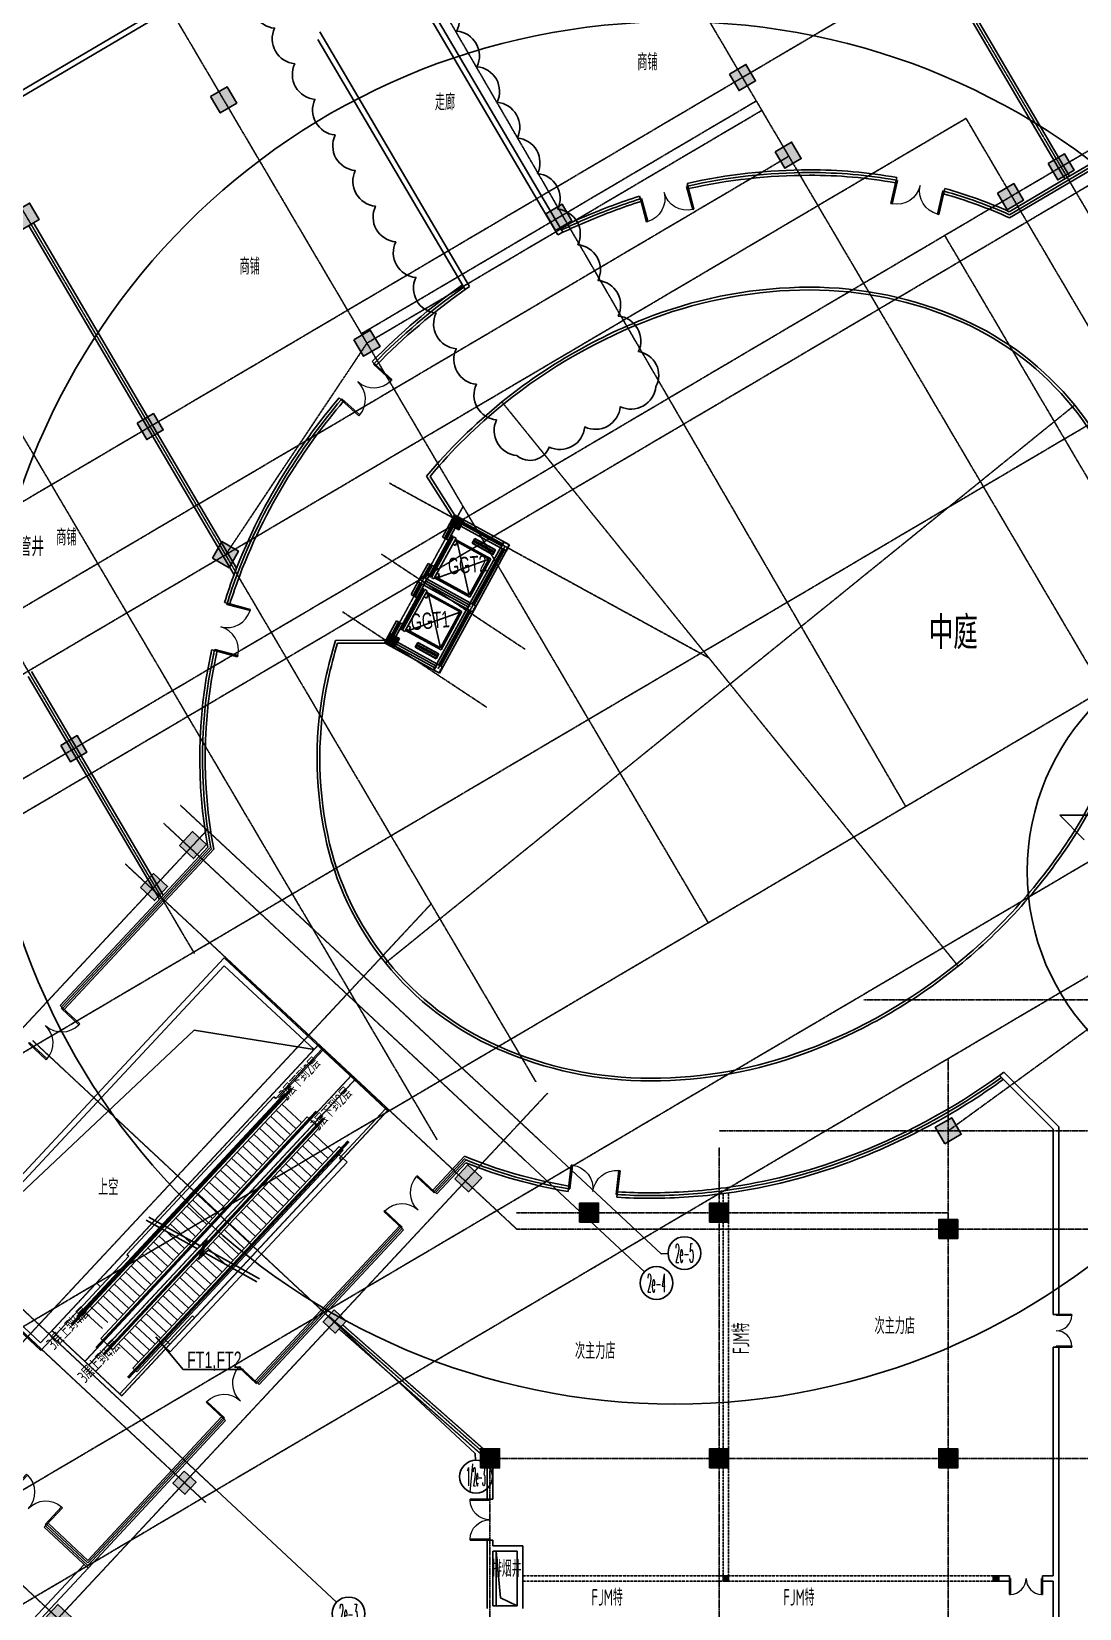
# Model space of a CAD drawing. Header units: metres. Extents: x -605703 to 859526, y 36355 to 746455.
# Drawn here: x -557813 to -519400, y 635216 to 692990 of the extents above; entities that cross this region are included whole.
import ezdxf
from ezdxf.enums import TextEntityAlignment as Align

# ---------------------------------------------------------------- set-up
doc = ezdxf.new("R2010")
doc.units = ezdxf.units.M
doc.linetypes.add('CENTER2', pattern=[2.541, 1.587, -0.318, 0.318, -0.318])
doc.linetypes.add('DASH', pattern=[0.35, 0.25, -0.1])
for name, color, linetype in [('ACS-JZ', 1, 'Continuous'), ('AXIS', 3, 'Continuous'), ('AXIS_TEXT', 7, 'Continuous'), ('COLUMN', 2, 'Continuous'), ('COLUMN1', 2, 'Continuous'), ('DIM_ELEV', 3, 'Continuous'), ('DOTE', 251, 'CENTER2'), ('J-COLUMN', 7, 'Continuous'), ('j-FT', 132, 'Continuous'), ('J-STAIR', 163, 'Continuous'), ('J-TEXT', 7, 'Continuous'), ('j-WINDOW_TEXT', 7, 'Continuous'), ('j-防火卷帘', 66, 'Continuous'), ('PUB_HATCH', 8, 'Continuous'), ('PUB_TEXT', 7, 'Continuous'), ('S-看线', 5, 'Continuous'), ('STAIR', 3, 'Continuous'), ('WALL', 2, 'Continuous'), ('WINDOW', 4, 'Continuous'), ('扶梯', 20, 'Continuous'), ('栏杆', 6, 'Continuous')]:
    doc.layers.add(name, color=color, linetype=linetype)
doc.styles.add('_TCH_AXIS', font='COMPLEX', dxfattribs={"bigfont": 'GBCBIG'})
doc.styles.add('COMPLEX', font='COMPLEX')
doc.styles.add('HZ', font='rs', dxfattribs={"width": 0.8, "bigfont": 'hztxt'})
doc.styles.add('mobin', font='ros.shx', dxfattribs={"width": 0.55, "bigfont": 'hzdf2.shx'})
doc.styles.add('TSSD_NORM', font='Tssdeng.shx', dxfattribs={"width": 0.7, "bigfont": 'hztxt.shx'})
doc.styles.add('探索者', font='tssdeng.shx', dxfattribs={"width": 0.65, "bigfont": 'tssdchn.shx'})

# ---------------------------------------------------------------- blocks, each defined once
blk = doc.blocks.new('M_S11NCU')
for points in [[(0.5, 0.5), (0.5, 0.3), (-0.5, 0.5), (0.04, 0.3)], [(-0.5, 0.5), (0.04, 0.3), (-0.5, 0.3)], [(0.04, 0.3), (0.04, -0.3), (-0.04, 0.3), (-0.04, -0.3)], [(0.5, -0.3), (0.5, -0.5), (0.04, -0.3), (-0.5, -0.5)], [(0.04, -0.3), (-0.5, -0.5), (-0.04, -0.3), (-0.5, -0.3)]]:
    blk.add_solid(points)
blk = doc.blocks.new('M3N5GN42')
at = {"layer": 'STAIR'}
for p, q in [((325, 2400), (325, 100)), ((1250, 2400), (325, 2400)), ((1250, 2317), (575, 2317)), ((1250, 2150), (1250, 2400)), ((3125, 2400), (2350, 2400)), ((2350, 2150), (2350, 2400)), ((2875, 2317), (2350, 2317)), ((2875, 2400), (2875, 100)), ((2875, 2400), (3650, 2400)), ((3125, 2400), (3125, 100)), ((3125, 2317), (3650, 2317)), ((3650, 2150), (3650, 2400)), ((4750, 2150), (4750, 2400)), ((4750, 2400), (5675, 2400)), ((4750, 2317), (5425, 2317)), ((5675, 2400), (5675, 100)), ((408, 2150), (408, 350)), ((492, 2150), (492, 350)), ((1250, 2233), (575, 2233)), ((2875, 2150), (575, 2150)), ((575, 2150), (575, 350)), ((1050, 2068), (1050, 2125)), ((2750, 2125), (1050, 2125)), ((2750, 2068), (1050, 2068)), ((1050, 1943), (1050, 2043)), ((2750, 2043), (1050, 2043)), ((2750, 1943), (1050, 1943)), ((2649, 515), (1150, 1838)), ((1150, 515), (2650, 1838)), ((1150, 1838), (1292, 1838)), ((1292, 1943), (1292, 1838)), ((2875, 2233), (2350, 2233)), ((2507, 1943), (2507, 1838)), ((2507, 1838), (2650, 1838)), ((2750, 2125), (2750, 2068)), ((2750, 1943), (2750, 2043)), ((2875, 2150), (2875, 350)), ((2958, 2150), (2958, 350)), ((2958, 2150), (2958, 350)), ((3042, 2150), (3042, 350)), ((3042, 2150), (3042, 350)), ((3125, 2233), (3650, 2233)), ((3125, 2150), (5425, 2150)), ((3125, 2150), (3125, 350)), ((3250, 2125), (3250, 2068)), ((3250, 2125), (4950, 2125)), ((3250, 2068), (4950, 2068)), ((3250, 1943), (3250, 2043)), ((3250, 2043), (4950, 2043)), ((3250, 1943), (4950, 1943)), ((4850, 515), (3350, 1838)), ((3493, 1838), (3350, 1838)), ((3351, 515), (4850, 1838)), ((3493, 1943), (3493, 1838)), ((4708, 1943), (4708, 1838)), ((4850, 1838), (4708, 1838)), ((4750, 2233), (5425, 2233)), ((4950, 2068), (4950, 2125)), ((4950, 1943), (4950, 2043)), ((5425, 2150), (5425, 350)), ((5508, 2150), (5508, 350)), ((5592, 2150), (5592, 350)), ((725, 465), (725, 1339)), ((725, 1339), (932, 1339)), ((740, 482), (740, 1322)), ((806, 1322), (740, 1322)), ((806, 1322), (806, 482)), ((851, 1322), (851, 482)), ((917, 1322), (851, 1322)), ((917, 482), (917, 1322)), ((932, 465), (932, 1339)), ((5068, 465), (5068, 1339)), ((5275, 1339), (5068, 1339)), ((5083, 482), (5083, 1322)), ((5083, 1322), (5149, 1322)), ((5149, 1322), (5149, 482)), ((5194, 1322), (5194, 482)), ((5194, 1322), (5260, 1322)), ((5260, 482), (5260, 1322)), ((5275, 465), (5275, 1339)), ((3125, 100), (325, 100)), ((2875, 350), (575, 350)), ((2875, 267), (575, 267)), ((2875, 183), (575, 183)), ((932, 465), (725, 465)), ((806, 482), (740, 482)), ((917, 482), (851, 482)), ((5675, 100), (2875, 100)), ((5425, 350), (3125, 350)), ((5425, 267), (3125, 267)), ((5425, 183), (3125, 183)), ((5068, 465), (5275, 465)), ((5083, 482), (5149, 482)), ((5194, 482), (5260, 482))]:
    blk.add_line(p, q, dxfattribs=at)
at = {"layer": 'WALL'}
for p, q in [((325, 2149), (325, 2399)), ((325, 2399), (575, 2399)), ((575, 2149), (575, 2399)), ((2875, 2150), (2875, 2400)), ((3125, 2400), (2875, 2400)), ((2875, 2149), (2875, 2399)), ((2875, 2399), (3125, 2399)), ((3125, 2150), (3125, 2400)), ((3125, 2149), (3125, 2399)), ((5425, 2150), (5425, 2400)), ((5675, 2400), (5425, 2400)), ((5675, 2150), (5675, 2400)), ((575, 2149), (325, 2149)), ((2875, 2150), (3125, 2150)), ((3125, 2149), (2875, 2149)), ((5425, 2150), (5675, 2150)), ((575, 350), (325, 350)), ((325, 100), (325, 350)), ((575, 100), (325, 100)), ((575, 350), (575, 100)), ((2875, 350), (2875, 100)), ((2875, 350), (3125, 350)), ((3125, 350), (2875, 350)), ((3125, 350), (2875, 350)), ((2875, 100), (2875, 350)), ((2875, 100), (3125, 100)), ((3125, 100), (2875, 100)), ((3125, 100), (3125, 350)), ((3125, 350), (3125, 100)), ((5425, 350), (5425, 100)), ((5425, 350), (5675, 350)), ((5675, 350), (5425, 350)), ((5425, 100), (5675, 100)), ((5675, 100), (5675, 350))]:
    blk.add_line(p, q, dxfattribs=at)
at = {"layer": 'WINDOW', "ltscale": 3}
for p, q in [((1100, 1943), (1100, 465)), ((1100, 1943), (1100, 465)), ((1150, 1943), (1150, 515)), ((1150, 1943), (1150, 515)), ((2650, 1943), (2650, 515)), ((2650, 1943), (2650, 515)), ((2700, 1943), (2700, 465)), ((2700, 1943), (2700, 465)), ((3300, 1943), (3300, 465)), ((3300, 1943), (3300, 465)), ((3350, 1943), (3350, 515)), ((3350, 1943), (3350, 515)), ((4850, 1943), (4850, 515)), ((4850, 1943), (4850, 515)), ((4900, 1943), (4900, 465)), ((4900, 1943), (4900, 465)), ((1100, 465), (2700, 465)), ((1100, 465), (2700, 465)), ((1150, 515), (2650, 515)), ((1150, 515), (2650, 515)), ((4900, 465), (3300, 465)), ((4900, 465), (3300, 465)), ((4850, 515), (3350, 515)), ((4850, 515), (3350, 515))]:
    blk.add_line(p, q, dxfattribs=at)
at = {"layer": 'COLUMN1', "xscale": -250, "yscale": 250, "zscale": 250, "rotation": 180}
for p in [(450, 2275), (3000, 2275), (3000, 2275), (5550, 2275), (450, 225), (3000, 225), (3000, 225), (5550, 225)]:
    blk.add_blockref('M_S11NCU', p, dxfattribs=at)
blk = doc.blocks.new('_AXISO')
blk.add_circle((0, 0), 0.5)
at = {"layer": 'AXIS_TEXT', "style": 'COMPLEX', "width": 1.041667}
blk.add_attdef('A', text='', height=0.56, dxfattribs=at).set_placement((-0.25, -0.28), (0.25, -0.28), align=Align.FIT)
blk = doc.blocks.new('$DorLib2D$00000002')
at = {"color": 0}
for p, q in [((-0.5, 0), (-0.5, 0.4875)), ((-0.475, 0.4875), (-0.5, 0.4875)), ((-0.475, 0), (-0.475, 0.4875)), ((0.475, 0), (0.475, 0.4875)), ((0.475, 0.4875), (0.5, 0.4875)), ((0.5, 0), (0.5, 0.4875)), ((-0.5, 0), (-0.475, 0)), ((0.5, 0), (0.475, 0))]:
    blk.add_line(p, q, dxfattribs=at)
at = {"color": 0, "lineweight": 13}
for centre, start, end in [((-0.4875, 0), 0, 88.53072), ((0.4875, 0), 91.46928, 180)]:
    blk.add_arc(centre, 0.4875, start, end, dxfattribs=at)
blk = doc.blocks.new('_FZH')
blk.add_lwpolyline([(-0.5, -0.5), (0.5, -0.5), (0.5, 0.5), (-0.5, 0.5)], close=True)
at = {"layer": 'PUB_HATCH'}
blk.add_solid([(-0.5, -0.5), (0.5, -0.5), (-0.5, 0.5), (0.5, 0.5)], dxfattribs=at)

msp = doc.modelspace()

# ---------------------------------------------------------------- linework, layer by layer
at = {"ltscale": 4, "extrusion": (-1.1827e-23, -1.32164e-09, 1), "elevation": 0}
msp.add_lwpolyline([(-560771, 648016), (-551848, 656401), (-547455, 655697)], dxfattribs=at)
at = {"layer": 'ACS-JZ', "ltscale": 4, "extrusion": (-1.1827e-23, -1.32164e-09, 1), "elevation": 0}
msp.add_lwpolyline([(-553270, 700819, -0.520567), (-551965, 701559, -0.520567), (-550660, 702298, -0.520567), (-549355, 703038, -0.520567), (-548141, 703447, -0.520567), (-547402, 702142, -0.520567), (-546662, 700837, -0.520567), (-545922, 699532, -0.520567), (-545183, 698228, -0.520567), (-544443, 696923, -0.520567), (-543703, 695618, -0.520567), (-542964, 694313, -0.520567), (-542224, 693008, -0.520567), (-541484, 691703, -0.520567), (-540745, 690398, -0.520567), (-540005, 689093, -0.520567), (-539265, 687788, -0.520567), (-538526, 686483, -0.520567), (-537786, 685178, -0.520567), (-537046, 683873, -0.520567), (-536307, 682568, -0.520567), (-535567, 681263, -0.520567), (-534926, 679985, -0.520567), (-536231, 679246, -0.520567), (-537536, 678506, -0.520567), (-538841, 677766, -0.520567), (-540027, 677455, -0.520567), (-540767, 678760, -0.520567), (-541506, 680065, -0.520567), (-542246, 681370, -0.520567), (-542986, 682675, -0.520567), (-543725, 683980, -0.520567), (-544465, 685285, -0.520567), (-545205, 686590, -0.520567), (-545944, 687895, -0.520567), (-546684, 689200, -0.520567), (-547424, 690505, -0.520567), (-548163, 691810, -0.520567), (-548903, 693115, -0.520567), (-549643, 694420, -0.520567), (-550382, 695725, -0.520567), (-551122, 697030, -0.520567), (-551862, 698335, -0.520567), (-552601, 699640, -0.520567)], format="xyb", close=True, dxfattribs=at)
at = {"layer": 'ACS-JZ', "ltscale": 4, "extrusion": (-1.1827e-23, -1.32164e-09, 1)}
for centre, radius in [((-534232, 668028, 0), 25322), ((-512565, 662221, 0), 8750)]:
    msp.add_circle(centre, radius, dxfattribs=at)
at = {"layer": 'AXIS', "extrusion": (-1.1827e-23, -1.32164e-09, 1)}
for p, q in [((-539118, 652299, 0), (-534730, 648207, 0)), ((-539732, 651641, 0), (-535344, 647549, 0)), ((-534482, 648215, 0), (-534730, 648207, 0)), ((-545938, 644985, 0), (-541550, 640893, 0)), ((-541541, 640645, 0), (-541550, 640893, 0)), ((-551019, 639537, 0), (-546631, 635445, 0))]:
    msp.add_line(p, q, dxfattribs=at)
at = {"layer": 'DIM_ELEV', "extrusion": (-1.1827e-23, -1.32164e-09, 1)}
for p, q in [((-519224, 663382, 0), (-520124, 664282, 0)), ((-520124, 664282, 0), (-514724, 664282, 0))]:
    msp.add_line(p, q, dxfattribs=at)
at = {"layer": 'DOTE', "extrusion": (-1.1827e-23, -1.32164e-09, 1)}
for p, q in [((-591829, 655919, 0), (-469548, 727950, 0)), ((-587388, 648379, 0), (-468077, 718661, 0)), ((-586830, 647432, 0), (-467519, 717713, 0)), ((-582998, 640926, 0), (-466576, 709506, 0)), ((-532308, 708800, 0), (-506853, 665586, 0)), ((-539546, 704537, 0), (-514090, 661323, 0)), ((-578608, 633473, 0), (-465168, 700296, 0)), ((-546568, 700400, 0), (-525769, 664599, 0)), ((-554021, 696010, 0), (-533007, 660335, 0)), ((-575994, 629036, 0), (-465524, 694109, 0)), ((-561259, 691747, 0), (-539328, 654516, 0)), ((-574167, 625934, 0), (-463697, 691008, 0)), ((-545721, 681919, 0), (-531245, 690446, 0)), ((-545518, 681574, 0), (-531042, 690101, 0)), ((-589191, 651147, 0), (-523559, 689809, 0)), ((-564878, 689615, 0), (-542946, 652384, 0)), ((-523559, 689809, 0), (-513103, 672060, 0)), ((-590197, 652992, 0), (-530053, 688421, 0)), ((-568496, 687483, 0), (-551847, 659218, 0)), ((-524339, 685519, 0), (-512793, 665917, 0)), ((-550700, 673821, 0), (-545518, 681574, 0)), ((-532983, 670041, 0), (-544691, 676445, 0)), ((-541994, 675592, 0), (-544703, 670638, 0)), ((-539726, 670362, 0), (-545001, 673854, 0)), ((-540457, 674129, 0), (-542904, 669655, 0)), ((-541133, 668236, 0), (-546408, 671728, 0)), ((-539118, 652299, 0), (-552352, 664640, 0)), ((-539732, 651641, 0), (-552966, 663981, 0)), ((-551397, 663713, 0), (-578636, 634503, 0)), ((-540030, 649116, 0), (-554364, 662482, 0)), ((-543155, 661042, 0), (-572895, 629149, 0)), ((-527301, 657516, 0), (-321459, 657516, 0)), ((-524209, 652716, 0), (-517609, 657516, 0)), ((-545938, 644985, 0), (-557760, 656010, 0)), ((-524209, 610233, 0), (-524209, 655362, 0)), ((-538889, 654106, 0), (-567154, 623795, 0)), ((-532609, 652716, 0), (-440209, 652716, 0)), ((-551019, 639537, 0), (-564253, 651877, 0)), ((-532609, 610233, 0), (-532609, 652116, 0)), ((-551428, 639098, 0), (-564662, 651439, 0)), ((-540030, 649716, 0), (-524209, 649716, 0)), ((-540030, 649116, 0), (-321459, 649116, 0)), ((-554126, 632316, 0), (-570924, 647980, 0)), ((-546921, 645933, 0), (-541009, 640716, 0)), ((-541009, 640716, 0), (-321459, 640716, 0)), ((-541009, 610233, 0), (-541009, 640716, 0))]:
    msp.add_line(p, q, dxfattribs=at)
at = {"layer": 'DOTE', "extrusion": (-1.1827e-23, -1.32164e-09, 1), "elevation": 0}
for points in [[(-519576, 679303), (-544840, 658864)], [(-540570, 679420), (-523845, 658747)]]:
    msp.add_lwpolyline(points, dxfattribs=at)
at = {"layer": 'j-FT', "linetype": 'DASH', "extrusion": (-1.1827e-23, -1.32164e-09, 1)}
for p, q in [((-555864, 644260, 0), (-546112, 654718, 0)), ((-555718, 644124, 0), (-545965, 654582, 0))]:
    msp.add_line(p, q, dxfattribs=at)
at = {"layer": 'j-FT', "linetype": 'DASH', "extrusion": (-1.1827e-23, -1.32164e-09, 1), "elevation": 0}
msp.add_lwpolyline([(-544759, 653457), (-554504, 643006), (-557064, 645393), (-547318, 655844)], close=True, dxfattribs=at)
at = {"layer": 'J-STAIR', "extrusion": (-1.1827e-23, -1.32164e-09, 1), "elevation": 0}
msp.add_lwpolyline([(-553256, 645162), (-552256, 643971), (-550042, 643971)], dxfattribs=at)
at = {"layer": 'j-防火卷帘', "linetype": 'DASH', "extrusion": (-1.1827e-23, -1.32164e-09, 1)}
for p, q in [((-532459, 650417, 0), (-532459, 636416, 0)), ((-532259, 650444, 0), (-532259, 636416, 0)), ((-546542, 645459, 0), (-541359, 640891, 0)), ((-546406, 645605, 0), (-541255, 641066, 0)), ((-532459, 636416, 0), (-539809, 636416, 0)), ((-539809, 636216, 0), (-539809, 636416, 0)), ((-532459, 636216, 0), (-539809, 636216, 0)), ((-522559, 636416, 0), (-532259, 636416, 0)), ((-522559, 636216, 0), (-532259, 636216, 0))]:
    msp.add_line(p, q, dxfattribs=at)
at = {"layer": 'S-看线', "ltscale": 4, "extrusion": (-1.1827e-23, -1.32164e-09, 1)}
msp.add_line((-540784, 635316, 0), (-540784, 637316, 0), dxfattribs=at)
at = {"layer": 'S-看线', "ltscale": 4, "extrusion": (-1.1827e-23, -1.32164e-09, 1), "elevation": 0}
msp.add_lwpolyline([(-540784, 637316), (-540621, 635601), (-540009, 635316)], dxfattribs=at)
at = {"layer": 'STAIR', "extrusion": (-1.1827e-23, -1.32164e-09, 1)}
for p, q in [((-547172, 655707, 0), (-548860, 653897, 0)), ((-544832, 653525, 0), (-547172, 655707, 0)), ((-556368, 645626, 0), (-548293, 654285, 0)), ((-556346, 645605, 0), (-548272, 654264, 0)), ((-556324, 645585, 0), (-548250, 654244, 0)), ((-556153, 645930, 0), (-548582, 654048, 0)), ((-548582, 654048, 0), (-548436, 653912, 0)), ((-548436, 653912, 0), (-556006, 645794, 0)), ((-555461, 644780, 0), (-547387, 653439, 0)), ((-548933, 653965, 0), (-554321, 648188, 0)), ((-548860, 653897, 0), (-548933, 653965, 0)), ((-548845, 653473, 0), (-548114, 652791, 0)), ((-548641, 653693, 0), (-547909, 653011, 0)), ((-546520, 651715, 0), (-544832, 653525, 0)), ((-555439, 644760, 0), (-547365, 653419, 0)), ((-555418, 644739, 0), (-547343, 653398, 0)), ((-555275, 645112, 0), (-547705, 653230, 0)), ((-555198, 644535, 0), (-547123, 653194, 0)), ((-555176, 644514, 0), (-547101, 653173, 0)), ((-555154, 644494, 0), (-547079, 653153, 0)), ((-549254, 653034, 0), (-548523, 652352, 0)), ((-549050, 653254, 0), (-548319, 652572, 0)), ((-547705, 653230, 0), (-547266, 652821, 0)), ((-547266, 652821, 0), (-554836, 644703, 0)), ((-554291, 643689, 0), (-546216, 652348, 0)), ((-554269, 643668, 0), (-546194, 652328, 0)), ((-554247, 643648, 0), (-546173, 652307, 0)), ((-549868, 652376, 0), (-549137, 651694, 0)), ((-549664, 652596, 0), (-548932, 651914, 0)), ((-549459, 652815, 0), (-548728, 652133, 0)), ((-546944, 651700, 0), (-547675, 652382, 0)), ((-546739, 651919, 0), (-547471, 652601, 0)), ((-546535, 652139, 0), (-554105, 644021, 0)), ((-553958, 643884, 0), (-546388, 652002, 0)), ((-550482, 651718, 0), (-549751, 651036, 0)), ((-550277, 651937, 0), (-549546, 651255, 0)), ((-550073, 652157, 0), (-549342, 651475, 0)), ((-547558, 651042, 0), (-548289, 651724, 0)), ((-547353, 651261, 0), (-548084, 651943, 0)), ((-547148, 651481, 0), (-547880, 652163, 0)), ((-546388, 652002, 0), (-546535, 652139, 0)), ((-546447, 651647, 0), (-546520, 651715, 0)), ((-551834, 645869, 0), (-546447, 651647, 0)), ((-550891, 651279, 0), (-550160, 650597, 0)), ((-550687, 651499, 0), (-549955, 650817, 0)), ((-547967, 650603, 0), (-548698, 651285, 0)), ((-547762, 650822, 0), (-548494, 651504, 0)), ((-551505, 650621, 0), (-550774, 649939, 0)), ((-551300, 650840, 0), (-550569, 650158, 0)), ((-551096, 651060, 0), (-550365, 650378, 0)), ((-548581, 649945, 0), (-549312, 650627, 0)), ((-548376, 650164, 0), (-549107, 650846, 0)), ((-548171, 650384, 0), (-548903, 651066, 0)), ((-551914, 650182, 0), (-551183, 649500, 0)), ((-551710, 650402, 0), (-550978, 649720, 0)), ((-549194, 649287, 0), (-549926, 649969, 0)), ((-548990, 649506, 0), (-549721, 650188, 0)), ((-548785, 649725, 0), (-549517, 650407, 0)), ((-552528, 649524, 0), (-551797, 648842, 0)), ((-552323, 649743, 0), (-551592, 649061, 0)), ((-552119, 649963, 0), (-551388, 649281, 0)), ((-549604, 648848, 0), (-550335, 649530, 0)), ((-549399, 649067, 0), (-550130, 649749, 0)), ((-553142, 648866, 0), (-552411, 648184, 0)), ((-552937, 649085, 0), (-552206, 648403, 0)), ((-552733, 649305, 0), (-552001, 648623, 0)), ((-550217, 648190, 0), (-550949, 648872, 0)), ((-550013, 648409, 0), (-550744, 649091, 0)), ((-549808, 648628, 0), (-550540, 649310, 0)), ((-553551, 648427, 0), (-552820, 647745, 0)), ((-553346, 648646, 0), (-552615, 647964, 0)), ((-550627, 647751, 0), (-551358, 648433, 0)), ((-550422, 647970, 0), (-551153, 648652, 0)), ((-554248, 648120, 0), (-556918, 645256, 0)), ((-554321, 648188, 0), (-554248, 648120, 0)), ((-554165, 647769, 0), (-553434, 647087, 0)), ((-553960, 647988, 0), (-553229, 647306, 0)), ((-553756, 648207, 0), (-553024, 647525, 0)), ((-551240, 647093, 0), (-551972, 647775, 0)), ((-551036, 647312, 0), (-551767, 647994, 0)), ((-550831, 647531, 0), (-551563, 648213, 0)), ((-554779, 647110, 0), (-554047, 646428, 0)), ((-554574, 647330, 0), (-553843, 646648, 0)), ((-554369, 647549, 0), (-553638, 646867, 0)), ((-551854, 646434, 0), (-552586, 647116, 0)), ((-551650, 646654, 0), (-552381, 647336, 0)), ((-551445, 646873, 0), (-552176, 647555, 0)), ((-555188, 646672, 0), (-554457, 645990, 0)), ((-554983, 646891, 0), (-554252, 646209, 0)), ((-552263, 645995, 0), (-552995, 646677, 0)), ((-552059, 646215, 0), (-552790, 646897, 0)), ((-556006, 645794, 0), (-556153, 645930, 0)), ((-555948, 646150, 0), (-555217, 645468, 0)), ((-555743, 646369, 0), (-555012, 645687, 0)), ((-555392, 646452, 0), (-554661, 645770, 0)), ((-554578, 643074, 0), (-551908, 645937, 0)), ((-552877, 645337, 0), (-553609, 646019, 0)), ((-552673, 645557, 0), (-553404, 646239, 0)), ((-552468, 645776, 0), (-553199, 646458, 0)), ((-551908, 645937, 0), (-551834, 645869, 0)), ((-553491, 644679, 0), (-554222, 645361, 0)), ((-553286, 644898, 0), (-554018, 645580, 0)), ((-553082, 645118, 0), (-553813, 645800, 0)), ((-556918, 645256, 0), (-554578, 643074, 0)), ((-554836, 644703, 0), (-555275, 645112, 0)), ((-553900, 644240, 0), (-554632, 644922, 0)), ((-553696, 644460, 0), (-554427, 645142, 0)), ((-554105, 644021, 0), (-553958, 643884, 0))]:
    msp.add_line(p, q, dxfattribs=at)
at = {"layer": 'STAIR', "extrusion": (-1.1827e-23, -1.32164e-09, 1), "elevation": 0}
for points in [[(-553613, 649436), (-551733, 648392), (-551480, 648611), (-551689, 648007), (-551438, 648228), (-549558, 647183)], [(-553515, 649548), (-551635, 648503), (-551381, 648723), (-551590, 648118), (-551340, 648339), (-549460, 647295)]]:
    msp.add_lwpolyline(points, dxfattribs=at)
at = {"layer": 'WALL', "extrusion": (-1.1827e-23, -1.32164e-09, 1)}
for p, q in [((-519932, 687593, 0), (-528966, 702929, 0)), ((-519760, 687694, 0), (-528794, 703031, 0)), ((-538515, 685547, 0), (-543657, 694276, 0)), ((-538334, 685634, 0), (-543484, 694377, 0)), ((-541753, 683655, 0), (-547243, 692976, 0)), ((-541917, 683540, 0), (-547314, 692702, 0)), ((-550386, 673091, 0), (-557917, 685876, 0)), ((-550294, 673330, 0), (-557744, 685977, 0)), ((-538515, 685547, 0), (-538334, 685634, 0)), ((-541917, 683540, 0), (-541753, 683655, 0)), ((-553128, 661197, 0), (-557935, 669356, 0)), ((-552986, 661349, 0), (-557813, 669544, 0)), ((-522167, 654865, 0), (-522331, 654746, 0)), ((-522331, 654746, 0), (-520359, 652774, 0)), ((-522167, 654865, 0), (-520159, 652857, 0)), ((-520159, 645990, 0), (-520159, 652857, 0)), ((-520359, 652774, 0), (-520359, 645990, 0)), ((-520359, 645990, 0), (-520159, 645990, 0)), ((-520159, 644790, 0), (-520359, 644790, 0)), ((-520359, 644790, 0), (-520359, 636416, 0)), ((-520159, 636316, 0), (-520159, 644790, 0)), ((-541109, 640366, 0), (-541109, 639216, 0)), ((-540909, 639216, 0), (-540909, 640366, 0)), ((-541109, 639216, 0), (-540909, 639216, 0)), ((-540909, 637716, 0), (-541109, 637716, 0)), ((-541109, 637716, 0), (-541109, 637416, 0)), ((-541109, 637416, 0), (-541109, 635216, 0)), ((-540909, 637516, 0), (-540909, 637716, 0)), ((-539809, 637516, 0), (-540909, 637516, 0)), ((-540009, 637316, 0), (-540909, 637316, 0)), ((-540909, 637316, 0), (-540909, 635316, 0)), ((-540009, 635316, 0), (-540009, 637316, 0)), ((-539809, 635216, 0), (-539809, 637516, 0)), ((-555888, 636830, 0), (-562374, 629874, 0)), ((-562228, 629738, 0), (-555742, 636693, 0)), ((-521959, 636416, 0), (-522359, 636416, 0)), ((-522359, 636216, 0), (-521959, 636216, 0)), ((-521959, 636216, 0), (-521959, 636416, 0)), ((-520359, 636416, 0), (-520759, 636416, 0)), ((-520759, 636416, 0), (-520759, 636216, 0)), ((-520759, 636216, 0), (-520359, 636216, 0)), ((-520359, 636216, 0), (-520359, 632741, 0)), ((-520159, 632741, 0), (-520159, 636316, 0)), ((-540009, 635316, 0), (-540909, 635316, 0))]:
    msp.add_line(p, q, dxfattribs=at)
at = {"layer": 'WINDOW', "extrusion": (-1.1827e-23, -1.32164e-09, 1)}
for p, q in [((-516996, 689322, 0), (-519846, 687644, 0)), ((-519795, 687558, 0), (-516946, 689236, 0)), ((-519744, 687471, 0), (-516895, 689150, 0)), ((-526140, 687448, 0), (-526095, 687644, 0)), ((-521973, 686391, 0), (-519846, 687644, 0)), ((-521967, 686278, 0), (-519795, 687558, 0)), ((-535470, 686767, 0), (-535522, 686960, 0)), ((-533783, 687428, 0), (-533731, 687234, 0)), ((-524341, 687241, 0), (-524385, 687046, 0)), ((-521960, 686166, 0), (-519744, 687471, 0)), ((-545325, 680900, 0), (-545177, 680765, 0)), ((-546389, 679434, 0), (-546537, 679569, 0)), ((-550737, 672074, 0), (-550543, 672022, 0)), ((-551012, 670284, 0), (-551205, 670336, 0)), ((-553077, 661252, 0), (-551352, 663102, 0)), ((-553029, 661206, 0), (-551280, 663081, 0)), ((-552980, 661161, 0), (-551208, 663061, 0)), ((-552931, 661115, 0), (-551136, 663040, 0)), ((-553077, 661252, 0), (-556760, 657302, 0)), ((-556711, 657257, 0), (-553029, 661206, 0)), ((-556663, 657212, 0), (-552980, 661161, 0)), ((-556614, 657166, 0), (-552931, 661115, 0)), ((-556760, 657302, 0), (-556614, 657166, 0)), ((-541945, 651782, 0), (-543102, 650542, 0)), ((-543053, 650496, 0), (-541928, 651703, 0)), ((-543004, 650451, 0), (-541910, 651624, 0)), ((-542955, 650405, 0), (-541893, 651545, 0)), ((-538143, 650492, 0), (-538120, 650691, 0)), ((-543102, 650542, 0), (-542955, 650405, 0)), ((-536332, 650482, 0), (-536355, 650283, 0)), ((-544329, 649225, 0), (-549617, 643555, 0)), ((-549568, 643509, 0), (-544280, 649180, 0)), ((-549519, 643464, 0), (-544232, 649134, 0)), ((-549471, 643418, 0), (-544183, 649089, 0)), ((-544183, 649089, 0), (-544329, 649225, 0)), ((-549617, 643555, 0), (-549471, 643418, 0)), ((-550845, 642238, 0), (-555752, 636976, 0)), ((-555748, 636882, 0), (-550796, 642193, 0)), ((-555745, 636788, 0), (-550747, 642147, 0)), ((-555742, 636693, 0), (-550698, 642102, 0)), ((-550698, 642102, 0), (-550845, 642238, 0)), ((-557209, 638335, 0), (-557345, 638189, 0)), ((-557345, 638189, 0), (-555742, 636693, 0)), ((-557300, 638238, 0), (-555745, 636788, 0)), ((-557254, 638286, 0), (-555748, 636882, 0)), ((-555752, 636976, 0), (-557209, 638335, 0))]:
    msp.add_line(p, q, dxfattribs=at)
for centre, radius, start, end in [((-529269, 667157, 0), 20767, 90.09154, 102.55495), ((-529269, 667157, 0), 20667, 90.09154, 102.54293), ((-529269, 667157, 0), 20567, 90.09154, 102.53079), ((-529273, 669781, 0), 18143, 79.91065, 90.09154), ((-529273, 669781, 0), 18043, 79.92642, 90.09154), ((-529273, 669781, 0), 17943, 79.94237, 90.09154), ((-529269, 667157, 0), 20767, 107.52262, 110.50336), ((-529273, 669781, 0), 17943, 65.94743, 74.19212), ((-529273, 669781, 0), 18043, 66.11133, 74.20807), ((-529273, 669781, 0), 18143, 66.27376, 74.22384), ((-528083, 663984, 0), 24155, 110.50336, 115.38135), ((-528083, 663984, 0), 24055, 110.50336, 115.36001), ((-528083, 663984, 0), 23955, 110.50336, 115.33849), ((-529269, 667157, 0), 20667, 107.53465, 110.50336), ((-529269, 667157, 0), 20567, 107.54679, 110.50336), ((-528083, 663984, 0), 24155, 125.23747, 135.5473), ((-528083, 663984, 0), 24055, 125.25721, 135.53842), ((-528083, 663984, 0), 23955, 125.27711, 135.52947), ((-528083, 663984, 0), 24155, 139.81795, 147.44284), ((-528083, 663984, 0), 24055, 139.82683, 147.44284), ((-528083, 663984, 0), 23955, 139.83578, 147.44284), ((-530938, 665807, 0), 20767, 147.44284, 159.335), ((-530938, 665807, 0), 20667, 147.44284, 159.335), ((-530938, 665807, 0), 20567, 147.44284, 159.335), ((-530938, 665807, 0), 20767, 159.335, 162.43579), ((-530938, 665807, 0), 20667, 159.335, 162.42377), ((-530938, 665807, 0), 20567, 159.335, 162.41163), ((-530938, 665807, 0), 20767, 167.40346, 167.85466), ((-530938, 665807, 0), 20667, 167.41549, 167.85466), ((-530938, 665807, 0), 20567, 167.42763, 167.85466), ((-533503, 666359, 0), 18143, 167.85466, 190.34075), ((-533503, 666359, 0), 18043, 167.85466, 190.50009), ((-533503, 666359, 0), 17943, 167.85466, 190.66088), ((-536333, 674182, 0), 23955, 290.50336, 305.76921), ((-536333, 674182, 0), 24055, 290.50336, 305.80792), ((-536333, 674182, 0), 24155, 290.50336, 305.8463), ((-535143, 668385, 0), 17943, 247.72045, 260.4487), ((-535147, 671010, 0), 20567, 277.75078, 290.50336), ((-535143, 668385, 0), 18043, 247.94, 260.46465), ((-535143, 668385, 0), 18143, 248.15745, 260.48042), ((-535147, 671010, 0), 20667, 277.75078, 290.50336), ((-535147, 671010, 0), 20767, 277.75078, 290.50336), ((-535147, 671010, 0), 20567, 270.09154, 277.75078), ((-535143, 668385, 0), 18143, 266.16723, 270.09154), ((-535143, 668385, 0), 18043, 266.18301, 270.09154), ((-535143, 668385, 0), 17943, 266.19895, 270.09154), ((-535147, 671010, 0), 20667, 270.09154, 277.75078), ((-535147, 671010, 0), 20767, 270.09154, 277.75078)]:
    msp.add_arc(centre, radius, start, end, dxfattribs=at)
at = {"layer": '栏杆', "ltscale": 1.5, "extrusion": (-1.1827e-23, -1.32164e-09, 1)}
for p, q in [((-586645, 674060, 0), (-549294, 696062, 0)), ((-586471, 673931, 0), (-549020, 695991, 0)), ((-542389, 675228, 0), (-543329, 676702, 0)), ((-542305, 675282, 0), (-543206, 676694, 0)), ((-544872, 670688, 0), (-546666, 670685, 0)), ((-544872, 670588, 0), (-546592, 670586, 0)), ((-561054, 648006, 0), (-550756, 659049, 0)), ((-560771, 648016, 0), (-550746, 658766, 0)), ((-550756, 659049, 0), (-547136, 655673, 0)), ((-550746, 658766, 0), (-547455, 655697, 0)), ((-548955, 654088, 0), (-547455, 655697, 0)), ((-548763, 653928, 0), (-547136, 655673, 0)), ((-546578, 651872, 0), (-546249, 651565, 0)), ((-546532, 651555, 0), (-552738, 644900, 0)), ((-546249, 651565, 0), (-552728, 644617, 0)), ((-546447, 651647, 0), (-546532, 651555, 0)), ((-557470, 644664, 0), (-561054, 648006, 0)), ((-557480, 644947, 0), (-560771, 648016, 0)), ((-555434, 647141, 0), (-557480, 644947, 0)), ((-555288, 647004, 0), (-555434, 647141, 0)), ((-556226, 645999, 0), (-557470, 644664, 0)), ((-553101, 644965, 0), (-552728, 644617, 0)), ((-552965, 645111, 0), (-552738, 644900, 0))]:
    msp.add_line(p, q, dxfattribs=at)
at = {"layer": '栏杆', "ltscale": 1.5, "extrusion": (-1.1827e-23, -1.32164e-09, 1), "elevation": 0}
for points in [[(-544840, 658864, 0.119192), (-540737, 655723, 0.104795), (-535120, 654542, 0.0893), (-529379, 655586, 0.080764), (-523845, 658747, 0.080764), (-519599, 663498, 0.0893), (-517379, 668895, 0.104795), (-517361, 674635, 0.119192), (-519576, 679303, 0.119192), (-523679, 682443, 0.104795), (-529295, 683624, 0.0893), (-535037, 682581, 0.080764), (-540570, 679420, 0.048886), (-543329, 676702, 0.0893)], [(-544762, 658927, 0.119192), (-540697, 655815, 0.104795), (-535121, 654642, 0.0893), (-529414, 655679, 0.080764), (-523908, 658824, 0.080764), (-519683, 663552, 0.0893), (-517477, 668916, 0.104795), (-517459, 674614, 0.119192), (-519654, 679240, 0.119192), (-523719, 682352, 0.104795), (-529295, 683524, 0.0893), (-535002, 682487, 0.080764), (-540507, 679342, 0.047958), (-543206, 676694, 0.0893)], [(-546666, 670685, 0.022202), (-547036, 669271, 0.104795), (-547054, 663532, 0.119192), (-544840, 658864, 0.119192)], [(-546592, 670586, 0.021079), (-546939, 669250, 0.104795), (-546957, 663552, 0.119192), (-544762, 658927, 0.119192)]]:
    msp.add_lwpolyline(points, format="xyb", dxfattribs=at)

# ---------------------------------------------------------------- block references
at = {"layer": 'AXIS', "extrusion": (-1.1827e-23, -1.32164e-09, 1)}
ref = msp.add_blockref('_AXISO', (-533882, 648236, 0), dxfattribs=dict(at, xscale=1200, yscale=1200, zscale=1200))
ref.add_attrib('A', '2e-5', dxfattribs={"layer": 'AXIS_TEXT', "ltscale": 4, "extrusion": (-1.1827e-23, -1.32164e-09, 1), "height": 678.8, "style": '_TCH_AXIS', "width": 0.265823}).set_placement((-534221, 647897, 0), (-533542, 647897, 0), align=Align.FIT)
ref = msp.add_blockref('_AXISO', (-534905, 647139, 0), dxfattribs=dict(at, xscale=1200, yscale=1200, zscale=1200))
ref.add_attrib('A', '2e-4', dxfattribs={"layer": 'AXIS_TEXT', "ltscale": 4, "extrusion": (-1.1827e-23, -1.32164e-09, 1), "height": 678.8, "style": '_TCH_AXIS', "width": 0.259259}).set_placement((-535244, 646800, 0), (-534565, 646800, 0), align=Align.FIT)
ref = msp.add_blockref('_AXISO', (-541520, 640045, 0), dxfattribs=dict(at, xscale=1200, yscale=1200, zscale=1200))
ref.add_attrib('A', '1/2e-3', dxfattribs={"layer": 'AXIS_TEXT', "ltscale": 4, "extrusion": (-1.1827e-23, -1.32164e-09, 1), "height": 678.8, "style": '_TCH_AXIS', "width": 0.181034}).set_placement((-541860, 639706, 0), (-541181, 639706, 0), align=Align.FIT)
ref = msp.add_blockref('_AXISO', (-546192, 635035, 0), dxfattribs=dict(at, xscale=1200, yscale=1200, zscale=1200))
ref.add_attrib('A', '2e-3', dxfattribs={"layer": 'AXIS_TEXT', "ltscale": 4, "extrusion": (-1.1827e-23, -1.32164e-09, 1), "height": 678.8, "style": '_TCH_AXIS', "width": 0.265823}).set_placement((-546531, 634696, 0), (-545853, 634696, 0), align=Align.FIT)
at = {"layer": 'COLUMN', "extrusion": (-1.1827e-23, -1.32164e-09, 1)}
for p, xscale, yscale, zscale, rotation in [((-531753, 691307, 0), 699.9999999998662, 699.9999999995343, 699.9999999996298, 300.5006742856933), ((-550770, 690491, 0), 700.0000000003389, 699.9999999995343, 699.9999999996298, 300.500674285759), ((-530076, 688461, 0), 699.999999999465, 700.0000000004657, 700.0000000002674, 300.5006742857126), ((-520074, 688031, 0), 699.999999999465, 700, 699.9999999999596, 300.5006742857126), ((-521927, 686940, 0), 699.999999999465, 700, 699.9999999999596, 300.5006742857126), ((-558008, 686228, 0), 699.9999999997013, 699.9999999995343, 699.9999999996298, 300.5006742857454), ((-538483, 686182, 0), 700.0000000001025, 700, 700.0000000001025, 300.5006742857261), ((-545518, 681574, 0), 699.999999999465, 699.9999999990687, 699.9999999992286, 300.5006742857126), ((-553466, 678517, 0), 700.0000000002674, 700, 699.9999999997948, 300.5006742856739), ((-542226, 675011, 0), 400.0000000134667, 399.9999999864958, 399.9999999864214, 241.3597729918556), ((-550706, 673825, 0), 700.0000000005366, 699.9999999995343, 699.9999999994993, 330.5006742857534), ((-544601, 670668, 0), 399.999999987194, 400.0000000149012, 400.0000000148851, 331.2889381297629), ((-556262, 666714, 0), 699.9999999998662, 700, 699.9999999997948, 300.5006742856933), ((-551891, 663184, 0), 700.0000000003005, 700, 700.000000000045, 317.000000000071), ((-553323, 661648, 0), 700.0000000003005, 700, 700.000000000045, 317.000000000071), ((-524209, 652716, 0), 699.9999999998385, 700, 700.0000000002069, 30.00000000000763), ((-541807, 650977, 0), 700.0000000003005, 700, 700.000000000045, 317.000000000071), ((-546701, 645728, 0), 599.9999999999663, 600, 599.9999999998754, 227.0000000002079), ((-552208, 639823, 0), 599.9999999999663, 600, 599.9999999998754, 227.0000000002079), ((-556829, 634868, 0), 699.9999999999828, 699.9999999995343, 699.9999999997045, 317.0000000000989)]:
    msp.add_blockref('_FZH', p, dxfattribs=dict(at, xscale=xscale, yscale=yscale, zscale=zscale, rotation=rotation))
at = {"layer": 'COLUMN', "extrusion": (-1.1827e-23, -1.32164e-09, 1), "xscale": 700}
for p, yscale, zscale in [((-537375, 649716, 0), 700.0000000004657, 700.0000000004657), ((-532609, 649716, 0), 700.0000000004657, 700.0000000004657), ((-524209, 649116, 0), 700.0000000004657, 700.0000000004657), ((-541009, 640716, 0), 700.0000000004657, 700.0000000004657), ((-532609, 640716, 0), 699.9999999995343, 699.9999999995343), ((-524209, 640716, 0), 700.0000000004657, 700.0000000004657)]:
    msp.add_blockref('_FZH', p, dxfattribs=dict(at, yscale=yscale, zscale=zscale))
at = {"layer": 'J-COLUMN', "color": 2, "extrusion": (-1.1827e-23, -1.32164e-09, 1), "xscale": 199.9999999850988, "yscale": 200.0000000149012, "zscale": 200.0000000149012}
for p in [(-532359, 636316, 0), (-522459, 636316, 0)]:
    msp.add_blockref('_FZH', p, dxfattribs=at)
at = {"layer": 'STAIR', "extrusion": (-1.1827e-23, -1.32164e-09, 1), "xscale": -1, "rotation": 61.32435555788376}
msp.add_blockref('M3N5GN42', (-540044, 674416, 0), dxfattribs=at)
at = {"layer": 'WINDOW', "extrusion": (-1.1827e-23, -1.32164e-09, 1)}
for p, xscale, yscale, zscale, rotation in [((-525240, 687345, 0), -1799.999999999952, 1800, -1800, 167.0672446497232), ((-534627, 687097, 0), -1799.99999999998, 1800, -1800, 195.0387868370472), ((-545857, 680167, 0), 1800.000000000009, 1800, 1800, 227.6826258363185), ((-550874, 671179, 0), 1799.999999999866, 1800, 1800, 254.9196271628632), ((-557301, 656576, 0), -1800.000000000135, -1800, -1800, 47.00000000004779), ((-537238, 650487, 0), -1799.999999999972, 1800, -1800, 353.3238288017095), ((-543642, 649815, 0), -1800.000000000096, 1800, -1800, 47.00000000004907), ((-520259, 645390, 0), 1200, 1200, 1200, 270.0000000000445), ((-550158, 642828, 0), -1800.000000000096, 1800, -1800, 47.00000000004907), ((-557935, 638876, 0), -1799.999999999849, 1800, -1800, 317.0000000000494), ((-541009, 638466, 0), 1500, -1500, 1500, 270.0000000000445), ((-521359, 636316, 0), 1200, 1200, 1200, 180.0000000000445)]:
    msp.add_blockref('$DorLib2D$00000002', p, dxfattribs=dict(at, xscale=xscale, yscale=yscale, zscale=zscale, rotation=rotation))

# ---------------------------------------------------------------- texts
at = {"layer": 'J-TEXT', "extrusion": (-1.1827e-23, -1.32164e-09, 1), "style": 'mobin'}
for s, width, p in [('商铺', 0.65, (-535609, 691571, 0)), ('走廊', 0.65, (-543027, 690102, 0)), ('商铺', 0.65, (-550187, 684085, 0)), ('商铺', 0.65, (-556907, 674159, 0)), ('上空', 0.65, (-555375, 650348, 0)), ('次主力店', 0.65, (-526911, 645268, 0)), ('次主力店', 0.65, (-537892, 644354, 0)), ('FT1,FT2', 0.65, (-552110, 644027, 0)), ('排烟井', 0.55, (-540938, 636373, 3000))]:
    msp.add_text(s, height=600, dxfattribs=dict(at, width=width)).set_placement(p)
at = {"layer": 'J-TEXT', "extrusion": (-1.1827e-23, -1.32164e-09, 1), "width": 0.6}
msp.add_text('空调水管井', height=600, dxfattribs=at).set_placement((-559691, 673836, 3000))
at = {"layer": 'J-TEXT', "extrusion": (-1.1827e-23, -1.32164e-09, 1), "style": 'mobin', "width": 0.65}
for s, p in [('GGT2', (-542518, 673095, 0)), ('GGT1', (-543885, 671052, 0))]:
    msp.add_text(s, height=600, rotation=4.82368, dxfattribs=at).set_placement(p)
at = {"layer": 'j-WINDOW_TEXT', "color": 150, "extrusion": (-1.1827e-23, -1.32164e-09, 1), "style": '探索者', "width": 0.6}
msp.add_text('FJM特', height=600, rotation=90, dxfattribs=at).set_placement((-531506, 644536, 0))
for p in [(-537290, 635321, 0), (-530261, 635321, 0)]:
    msp.add_text('FJM特', height=600, dxfattribs=at).set_placement(p)
at = {"layer": 'PUB_TEXT', "extrusion": (-1.1827e-23, -1.32164e-09, 1), "style": 'HZ', "width": 0.75}
msp.add_text('中庭', height=1200, dxfattribs=at).set_placement((-524926, 670363, 0))
at = {"layer": '扶梯', "extrusion": (-1.1827e-23, -1.32164e-09, 1), "style": 'TSSD_NORM', "width": 0.7}
for s, rotation, p in [('3层下到2层', 47, (-548449, 653796, 0)), ('3层下到2层', 47, (-547289, 652694, 0)), ('3层上到4层', 44.80602, (-556987, 644656, 0)), ('3层上到4层', 44.80602, (-555855, 643446, 0))]:
    msp.add_text(s, height=450, rotation=rotation, dxfattribs=at).set_placement(p)

doc.saveas('drawing.dxf')
